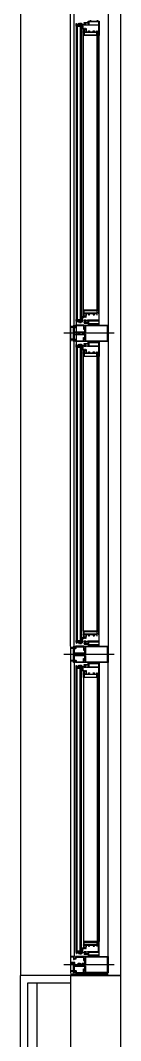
# Model space of a CAD drawing. Header units: millimetres. Extents: x 8456 to 190005487, y 619 to 455456909.
# Drawn here: x 195663 to 195724, y 156027 to 156653 of the extents above; entities that cross this region are included whole.
import ezdxf

# ---------------------------------------------------------------- set-up
doc = ezdxf.new("R2010")
doc.units = ezdxf.units.MM
doc.header["$LTSCALE"] = 400
doc.header["$MEASUREMENT"] = 0
doc.layers.get('0').update_dxf_attribs({"linetype": 'CONTINUOUS'})
for name, color, linetype in [('AA-FIN2', 6, 'CONTINUOUS'), ('AA-HAT-타일', 8, 'CONTINUOUS'), ('AA-WALL-콘크리트', 2, 'CONTINUOUS'), ('AA-WID', 4, 'CONTINUOUS'), ('AA-공통-단열재', 17, 'CONTINUOUS'), ('COL', 2, 'CONTINUOUS')]:
    doc.layers.add(name, color=color, linetype=linetype)
doc.layers.add('Defpoint', color=161, linetype='CONTINUOUS', plot=False)
doc.layers.add('G-창호공차', color=31, linetype='CONTINUOUS', plot=False)

# ---------------------------------------------------------------- blocks, each defined once
blk = doc.blocks.new('A$C2DB436D3')
at = {"color": 8, "ltscale": 100}
blk.add_line((5833.54, 19017.55, 2515.73), (5833.54, 17609.55, 2515.73), dxfattribs=at)
at = {"layer": 'AA-FIN2', "color": 8}
for p, q in [((5877.54, 17609.55, 2515.73), (5833.54, 17609.55, 2515.73)), ((5833.54, 17257.55, 2515.73), (5833.54, 17609.55, 2515.73)), ((5840.14, 17602.95, 2515.73), (5877.54, 17602.95, 2515.73)), ((5840.14, 17264.15, 2515.73), (5840.14, 17602.95, 2515.73))]:
    blk.add_line(p, q, dxfattribs=at)
at = {"layer": 'AA-HAT-타일', "color": 8}
blk.add_line((5921.54, 19017.55, 2515.73), (5921.54, 17609.55, 2515.73), dxfattribs=at)
at = {"layer": 'AA-WALL-콘크리트', "color": 8, "linetype": 'ByBlock', "ltscale": 10}
blk.add_line((5921.54, 17609.55, 2515.73), (5877.54, 17609.55, 2515.73), dxfattribs=at)
at = {"layer": 'AA-WID', "color": 8}
for p, q in [((5877.54, 17898.3, 2515.73), (5877.54, 19001.05, 2515.73)), ((5880.62, 17898.3, 2515.73), (5880.62, 19001.05, 2515.73)), ((5910.54, 19001.05, 2515.73), (5910.54, 17898.3, 2515.73)), ((5882.38, 18442.28, 2515.73), (5882.38, 17903.22, 2515.73)), ((5883.48, 18442.28, 2515.73), (5882.38, 18442.28, 2515.73)), ((5883.48, 18442.28, 2515.73), (5883.48, 18184.82, 2515.73)), ((5887.22, 18442.28, 2515.73), (5885.9, 18442.28, 2515.73)), ((5886.12, 18442.28, 2515.73), (5886.12, 18184.82, 2515.73)), ((5887.22, 18442.28, 2515.73), (5887.22, 18184.82, 2515.73)), ((5888.98, 18186.89, 2515.73), (5888.98, 18434, 2515.73)), ((5901.08, 18193.1, 2515.73), (5901.08, 18434, 2515.73)), ((5901.74, 18193.1, 2515.73), (5901.74, 18434, 2515.73)), ((5902.84, 18193.1, 2515.73), (5902.84, 18434, 2515.73)), ((5883.48, 18184.82, 2515.73), (5882.38, 18184.82, 2515.73)), ((5887.22, 18184.82, 2515.73), (5885.9, 18184.82, 2515.73)), ((5915.86, 18172.75, 2515.73), (5871.58, 18172.75, 2515.73)), ((5883.48, 18160.68, 2515.73), (5882.38, 18160.68, 2515.73)), ((5883.48, 18160.68, 2515.73), (5883.48, 17903.22, 2515.73)), ((5887.22, 18160.68, 2515.73), (5885.9, 18160.68, 2515.73)), ((5886.12, 18160.68, 2515.73), (5886.12, 17903.22, 2515.73)), ((5887.22, 18160.68, 2515.73), (5887.22, 17903.22, 2515.73)), ((5888.98, 17911.5, 2515.73), (5888.98, 18158.62, 2515.73)), ((5901.08, 17911.5, 2515.73), (5901.08, 18152.4, 2515.73)), ((5901.74, 17911.5, 2515.73), (5901.74, 18152.4, 2515.73)), ((5902.84, 17911.5, 2515.73), (5902.84, 18152.4, 2515.73)), ((5883.48, 17903.22, 2515.73), (5882.38, 17903.22, 2515.73)), ((5887.22, 17903.22, 2515.73), (5885.9, 17903.22, 2515.73)), ((5915.86, 17891.15, 2515.73), (5871.58, 17891.15, 2515.73)), ((5877.54, 17884, 2515.73), (5877.54, 17626.05, 2515.73)), ((5880.62, 17884, 2515.73), (5880.62, 17626.05, 2515.73)), ((5910.54, 17626.05, 2515.73), (5910.54, 17884, 2515.73)), ((5883.48, 17879.08, 2515.73), (5882.38, 17879.08, 2515.73)), ((5882.38, 17630.97, 2515.73), (5882.38, 17879.08, 2515.73)), ((5883.48, 17630.97, 2515.73), (5883.48, 17879.08, 2515.73)), ((5887.22, 17879.08, 2515.73), (5885.9, 17879.08, 2515.73)), ((5886.12, 17630.97, 2515.73), (5886.12, 17879.08, 2515.73)), ((5887.22, 17630.97, 2515.73), (5887.22, 17879.08, 2515.73)), ((5888.98, 17870.8, 2515.73), (5888.98, 17636.28, 2515.73)), ((5901.08, 17870.8, 2515.73), (5901.08, 17639.25, 2515.73)), ((5901.74, 17870.8, 2515.73), (5901.74, 17630.34, 2515.73)), ((5902.84, 17870.8, 2515.73), (5902.84, 17639.25, 2515.73)), ((5882.38, 17630.97, 2515.73), (5887.22, 17630.97, 2515.73)), ((5882.6, 17630.97, 2515.73), (5887.88, 17630.43, 2515.73)), ((5887.22, 17630.97, 2515.73), (5885.9, 17630.97, 2515.73)), ((5889.42, 17634.61, 2515.73), (5888.98, 17634.61, 2515.73)), ((5915.86, 17618.9, 2515.73), (5871.58, 17618.9, 2515.73))]:
    blk.add_line(p, q, dxfattribs=at)
at = {"layer": 'AA-WID', "color": 8, "elevation": 2515.73}
for points in [[(5888.98, 18436.97), (5888.87, 18436.97, -1), (5888.87, 18437.3), (5888.98, 18437.3), (5888.98, 18438.12), (5889.04, 18438.18), (5888.98, 18438.25), (5888.98, 18439.78), (5887.88, 18439.78), (5887.88, 18442.82), (5887.44, 18442.82), (5887.44, 18443.11), (5887.88, 18443.11), (5887.88, 18443.59), (5884.64, 18443.59), (5884.64, 18443.11), (5885.08, 18443.11), (5885.08, 18442.82), (5884.36, 18442.82), (5884.36, 18443.59), (5882.38, 18443.59), (5882.38, 18444.45, -0.414214), (5882.44, 18444.52), (5882.64, 18444.52, -0.414214), (5882.71, 18444.45), (5882.71, 18444.03), (5884.75, 18444.03), (5884.75, 18444.74), (5885.41, 18444.74, -0.414214), (5885.52, 18444.63), (5885.52, 18444.47, -0.414214), (5885.41, 18444.36), (5885.19, 18444.36), (5885.19, 18444.03), (5885.52, 18444.03), (5886.01, 18444.03), (5886.01, 18444.74), (5887, 18444.74, -0.414214), (5887.11, 18444.63), (5887.11, 18444.47, -0.414214), (5887, 18444.36), (5886.45, 18444.36), (5886.45, 18444.03), (5888.32, 18444.03), (5888.32, 18440.22), (5889.75, 18440.22, -0.414214), (5889.86, 18440.11, -0.414214), (5889.75, 18440), (5889.56, 18440, 0.414214), (5889.42, 18439.86, 0.414214), (5889.56, 18439.72), (5890.91, 18439.72, 0.414214), (5891.05, 18439.86, 0.414214), (5890.91, 18440), (5890.72, 18440, -0.414214), (5890.61, 18440.11, -0.414214), (5890.72, 18440.22), (5891.4, 18440.22), (5891.4, 18438.86, -0.414214), (5891.29, 18438.75), (5890.85, 18438.75, -1), (5890.85, 18438.97, 0.414214), (5890.96, 18439.08), (5890.96, 18439.15, 0.414214), (5890.83, 18439.28), (5889.55, 18439.28, 0.414214), (5889.42, 18439.15), (5889.42, 18439.08, 0.414214), (5889.53, 18438.97, -1), (5889.53, 18438.75, 0.414214), (5889.42, 18438.64), (5889.42, 18437.72, 0.414214), (5889.53, 18437.61, -1), (5889.53, 18437.39, 0.414214), (5889.42, 18437.28), (5889.42, 18437.21, 0.414214), (5889.55, 18437.08), (5890.83, 18437.08, 0.414214), (5890.96, 18437.21), (5890.96, 18437.28, 0.414214), (5890.85, 18437.39, -1), (5890.85, 18437.61), (5891.29, 18437.61, -0.414214), (5891.4, 18437.5), (5891.4, 18437.08), (5893.27, 18437.08), (5893.27, 18438.18), (5894.26, 18438.18), (5894.26, 18437.74), (5893.71, 18437.74), (5893.71, 18437.08), (5898.11, 18437.08), (5898.11, 18437.74), (5897.56, 18437.74), (5897.56, 18438.18), (5898.55, 18438.18), (5898.55, 18437.08), (5900.64, 18437.08), (5900.64, 18438.18), (5901.08, 18438.18), (5901.08, 18434), (5888.98, 18434), (5888.98, 18436.97)], [(5888.98, 18190.13), (5888.87, 18190.13, 1), (5888.87, 18189.8), (5888.98, 18189.8), (5888.98, 18188.99), (5889.04, 18188.92), (5888.98, 18188.86), (5888.98, 18187.33), (5887.88, 18187.33), (5887.88, 18184.28), (5887.44, 18184.28), (5887.44, 18183.99), (5887.88, 18183.99), (5887.88, 18183.51), (5884.64, 18183.51), (5884.64, 18183.99), (5885.08, 18183.99), (5885.08, 18184.28), (5884.36, 18184.28), (5884.36, 18183.51), (5882.38, 18183.51), (5882.38, 18182.65, 0.414214), (5882.44, 18182.59), (5882.64, 18182.59, 0.414214), (5882.71, 18182.65), (5882.71, 18183.07), (5884.75, 18183.07), (5884.75, 18182.37), (5885.41, 18182.37, 0.414214), (5885.52, 18182.48), (5885.52, 18182.63, 0.414214), (5885.41, 18182.74), (5885.19, 18182.74), (5885.19, 18183.07), (5885.52, 18183.07), (5886.01, 18183.07), (5886.01, 18182.37), (5887, 18182.37, 0.414214), (5887.11, 18182.48), (5887.11, 18182.63, 0.414214), (5887, 18182.74), (5886.45, 18182.74), (5886.45, 18183.07), (5888.32, 18183.07), (5888.32, 18186.89), (5889.75, 18186.89, 0.414214), (5889.86, 18187, 0.414214), (5889.75, 18187.11), (5889.56, 18187.11, -0.414214), (5889.42, 18187.25, -0.414214), (5889.56, 18187.38), (5890.91, 18187.38, -0.414214), (5891.05, 18187.25, -0.414214), (5890.91, 18187.11), (5890.72, 18187.11, 0.414214), (5890.61, 18187, 0.414214), (5890.72, 18186.89), (5891.4, 18186.89), (5891.4, 18188.24, 0.414214), (5891.29, 18188.35), (5890.85, 18188.35, 1), (5890.85, 18188.13, -0.414214), (5890.96, 18188.02), (5890.96, 18187.95, -0.414214), (5890.83, 18187.82), (5889.55, 18187.82, -0.414214), (5889.42, 18187.95), (5889.42, 18188.02, -0.414214), (5889.53, 18188.13, 1), (5889.53, 18188.35, -0.414214), (5889.42, 18188.46), (5889.42, 18189.38, -0.414214), (5889.53, 18189.49, 1), (5889.53, 18189.71, -0.414214), (5889.42, 18189.82), (5889.42, 18189.89, -0.414214), (5889.55, 18190.02), (5890.83, 18190.02, -0.414214), (5890.96, 18189.89), (5890.96, 18189.82, -0.414214), (5890.85, 18189.71, 1), (5890.85, 18189.49), (5891.29, 18189.49, 0.414214), (5891.4, 18189.6), (5891.4, 18190.02), (5893.27, 18190.02), (5893.27, 18188.92), (5894.26, 18188.92), (5894.26, 18189.36), (5893.71, 18189.36), (5893.71, 18190.02), (5898.11, 18190.02), (5898.11, 18189.36), (5897.56, 18189.36), (5897.56, 18188.92), (5898.55, 18188.92), (5898.55, 18190.02), (5900.64, 18190.02), (5900.64, 18188.92), (5901.08, 18188.92), (5901.08, 18193.1), (5888.98, 18193.1), (5888.98, 18190.13)], [(5877.54, 18172.75), (5877.54, 18165.6), (5877.87, 18165.6), (5877.87, 18167.03, -0.414214), (5877.98, 18167.14), (5879.95, 18167.14, 1), (5879.95, 18167.47), (5877.98, 18167.47, -0.414214), (5877.87, 18167.58), (5877.87, 18178.03), (5879.95, 18178.03, 1), (5879.95, 18178.36), (5877.98, 18178.36, -0.414214), (5877.87, 18178.47), (5877.87, 18179.9), (5877.54, 18179.9), (5877.54, 18172.75)], [(5910.54, 18179.9), (5910.54, 18165.6), (5889.42, 18165.6), (5889.42, 18167.57, -1), (5889.66, 18167.57), (5889.66, 18167.36), (5890.01, 18167.36), (5890.01, 18168.68), (5889.66, 18168.68), (5889.66, 18168.47, -1), (5889.42, 18168.47), (5889.42, 18169.23, -0.414214), (5889.53, 18169.34), (5889.97, 18169.34, 0.414214), (5890.08, 18169.45), (5890.08, 18171.21, 0.414214), (5889.97, 18171.32), (5886.96, 18171.32), (5886.89, 18171.39), (5886.82, 18171.32), (5880.84, 18171.32, 0.414214), (5880.62, 18171.1), (5880.62, 18168.13), (5880.78, 18168.13, -1), (5880.78, 18167.8), (5880.62, 18167.8), (5880.62, 18165.6), (5880.18, 18165.6), (5880.18, 18166.68, 0.414214), (5880.07, 18166.79), (5878.25, 18166.79, -1), (5878.25, 18167.12), (5880.07, 18167.12, 0.414214), (5880.18, 18167.23), (5880.18, 18172.75), (5880.18, 18178.27, 0.414214), (5880.07, 18178.38), (5878.25, 18178.38, -1), (5878.25, 18178.71), (5880.07, 18178.71, 0.414214), (5880.18, 18178.82), (5880.18, 18179.9), (5880.62, 18179.9), (5880.62, 18177.7), (5880.78, 18177.7, -1), (5880.78, 18177.37), (5880.62, 18177.37), (5880.62, 18174.4, 0.414214), (5880.84, 18174.18), (5886.82, 18174.18), (5886.89, 18174.12), (5886.96, 18174.18), (5889.97, 18174.18, 0.414214), (5890.08, 18174.29), (5890.08, 18176.05, 0.414214), (5889.97, 18176.16), (5889.53, 18176.16, -0.414214), (5889.42, 18176.27), (5889.42, 18177.03, -1), (5889.66, 18177.03), (5889.66, 18176.82), (5890.01, 18176.82), (5890.01, 18178.14), (5889.66, 18178.14), (5889.66, 18177.93, -1), (5889.42, 18177.93), (5889.42, 18179.9), (5910.54, 18179.9)], [(5889.53, 18172.75), (5889.53, 18171.98, 0.414214), (5889.64, 18171.87), (5890.52, 18171.87, -0.414214), (5890.63, 18171.76), (5890.63, 18166.26, 0.414214), (5890.74, 18166.15), (5909.99, 18166.15), (5909.99, 18179.35), (5890.74, 18179.35, 0.414214), (5890.63, 18179.24), (5890.63, 18173.74, -0.414214), (5890.52, 18173.63), (5889.64, 18173.63, 0.414214), (5889.53, 18173.52), (5889.53, 18172.75)], [(5884.8, 18172.75), (5884.8, 18173.57, -0.414214), (5884.98, 18173.74), (5885.57, 18173.74, -0.414214), (5885.68, 18173.63), (5885.68, 18173.58, 1), (5886.01, 18173.58), (5886.01, 18173.63, -0.414214), (5886.12, 18173.74), (5887.66, 18173.74, -0.414214), (5887.77, 18173.63), (5887.77, 18173.58, 1), (5888.1, 18173.58), (5888.1, 18173.63, -0.414214), (5888.21, 18173.74), (5888.8, 18173.74, -0.414214), (5888.98, 18173.57), (5888.98, 18172.75)], [(5884.8, 18172.75), (5884.8, 18171.94, 0.414214), (5884.98, 18171.76), (5885.57, 18171.76, 0.414214), (5885.68, 18171.87), (5885.68, 18171.93, -1), (5886.01, 18171.93), (5886.01, 18171.87, 0.414214), (5886.12, 18171.76), (5887.66, 18171.76, 0.414214), (5887.77, 18171.87), (5887.77, 18171.93, -1), (5888.1, 18171.93), (5888.1, 18171.87, 0.414214), (5888.21, 18171.76), (5888.8, 18171.76, 0.414214), (5888.98, 18171.94), (5888.98, 18172.75)], [(5888.98, 18155.37), (5888.87, 18155.37, -1), (5888.87, 18155.7), (5888.98, 18155.7), (5888.98, 18156.52), (5889.04, 18156.58), (5888.98, 18156.65), (5888.98, 18158.18), (5887.88, 18158.18), (5887.88, 18161.22), (5887.44, 18161.22), (5887.44, 18161.51), (5887.88, 18161.51), (5887.88, 18161.99), (5884.64, 18161.99), (5884.64, 18161.51), (5885.08, 18161.51), (5885.08, 18161.22), (5884.36, 18161.22), (5884.36, 18161.99), (5882.38, 18161.99), (5882.38, 18162.85, -0.414214), (5882.44, 18162.92), (5882.64, 18162.92, -0.414214), (5882.71, 18162.85), (5882.71, 18162.43), (5884.75, 18162.43), (5884.75, 18163.14), (5885.41, 18163.14, -0.414214), (5885.52, 18163.03), (5885.52, 18162.87, -0.414214), (5885.41, 18162.76), (5885.19, 18162.76), (5885.19, 18162.43), (5885.52, 18162.43), (5886.01, 18162.43), (5886.01, 18163.14), (5887, 18163.14, -0.414214), (5887.11, 18163.03), (5887.11, 18162.87, -0.414214), (5887, 18162.76), (5886.45, 18162.76), (5886.45, 18162.43), (5888.32, 18162.43), (5888.32, 18158.62), (5889.75, 18158.62, -0.414214), (5889.86, 18158.51, -0.414214), (5889.75, 18158.4), (5889.56, 18158.4, 0.414214), (5889.42, 18158.26, 0.414214), (5889.56, 18158.12), (5890.91, 18158.12, 0.414214), (5891.05, 18158.26, 0.414214), (5890.91, 18158.4), (5890.72, 18158.4, -0.414214), (5890.61, 18158.51, -0.414214), (5890.72, 18158.62), (5891.4, 18158.62), (5891.4, 18157.26, -0.414214), (5891.29, 18157.15), (5890.85, 18157.15, -1), (5890.85, 18157.37, 0.414214), (5890.96, 18157.48), (5890.96, 18157.55, 0.414214), (5890.83, 18157.68), (5889.55, 18157.68, 0.414214), (5889.42, 18157.55), (5889.42, 18157.48, 0.414214), (5889.53, 18157.37, -1), (5889.53, 18157.15, 0.414214), (5889.42, 18157.04), (5889.42, 18156.12, 0.414214), (5889.53, 18156.01, -1), (5889.53, 18155.79, 0.414214), (5889.42, 18155.68), (5889.42, 18155.61, 0.414214), (5889.55, 18155.48), (5890.83, 18155.48, 0.414214), (5890.96, 18155.61), (5890.96, 18155.68, 0.414214), (5890.85, 18155.79, -1), (5890.85, 18156.01), (5891.29, 18156.01, -0.414214), (5891.4, 18155.9), (5891.4, 18155.48), (5893.27, 18155.48), (5893.27, 18156.58), (5894.26, 18156.58), (5894.26, 18156.14), (5893.71, 18156.14), (5893.71, 18155.48), (5898.11, 18155.48), (5898.11, 18156.14), (5897.56, 18156.14), (5897.56, 18156.58), (5898.55, 18156.58), (5898.55, 18155.48), (5900.64, 18155.48), (5900.64, 18156.58), (5901.08, 18156.58), (5901.08, 18152.4), (5888.98, 18152.4), (5888.98, 18155.37)], [(5888.98, 17908.53), (5888.87, 17908.53, 1), (5888.87, 17908.2), (5888.98, 17908.2), (5888.98, 17907.39), (5889.04, 17907.32), (5888.98, 17907.26), (5888.98, 17905.73), (5887.88, 17905.73), (5887.88, 17902.68), (5887.44, 17902.68), (5887.44, 17902.39), (5887.88, 17902.39), (5887.88, 17901.91), (5884.64, 17901.91), (5884.64, 17902.39), (5885.08, 17902.39), (5885.08, 17902.68), (5884.36, 17902.68), (5884.36, 17901.91), (5882.38, 17901.91), (5882.38, 17901.05, 0.414214), (5882.44, 17900.99), (5882.64, 17900.99, 0.414214), (5882.71, 17901.05), (5882.71, 17901.47), (5884.75, 17901.47), (5884.75, 17900.77), (5885.41, 17900.77, 0.414214), (5885.52, 17900.88), (5885.52, 17901.03, 0.414214), (5885.41, 17901.14), (5885.19, 17901.14), (5885.19, 17901.47), (5885.52, 17901.47), (5886.01, 17901.47), (5886.01, 17900.77), (5887, 17900.77, 0.414214), (5887.11, 17900.88), (5887.11, 17901.03, 0.414214), (5887, 17901.14), (5886.45, 17901.14), (5886.45, 17901.47), (5888.32, 17901.47), (5888.32, 17905.29), (5889.75, 17905.29, 0.414214), (5889.86, 17905.4, 0.414214), (5889.75, 17905.51), (5889.56, 17905.51, -0.414214), (5889.42, 17905.65, -0.414214), (5889.56, 17905.78), (5890.91, 17905.78, -0.414214), (5891.05, 17905.65, -0.414214), (5890.91, 17905.51), (5890.72, 17905.51, 0.414214), (5890.61, 17905.4, 0.414214), (5890.72, 17905.29), (5891.4, 17905.29), (5891.4, 17906.64, 0.414214), (5891.29, 17906.75), (5890.85, 17906.75, 1), (5890.85, 17906.53, -0.414214), (5890.96, 17906.42), (5890.96, 17906.35, -0.414214), (5890.83, 17906.22), (5889.55, 17906.22, -0.414214), (5889.42, 17906.35), (5889.42, 17906.42, -0.414214), (5889.53, 17906.53, 1), (5889.53, 17906.75, -0.414214), (5889.42, 17906.86), (5889.42, 17907.78, -0.414214), (5889.53, 17907.89, 1), (5889.53, 17908.11, -0.414214), (5889.42, 17908.22), (5889.42, 17908.29, -0.414214), (5889.55, 17908.42), (5890.83, 17908.42, -0.414214), (5890.96, 17908.29), (5890.96, 17908.22, -0.414214), (5890.85, 17908.11, 1), (5890.85, 17907.89), (5891.29, 17907.89, 0.414214), (5891.4, 17908), (5891.4, 17908.42), (5893.27, 17908.42), (5893.27, 17907.32), (5894.26, 17907.32), (5894.26, 17907.76), (5893.71, 17907.76), (5893.71, 17908.42), (5898.11, 17908.42), (5898.11, 17907.76), (5897.56, 17907.76), (5897.56, 17907.32), (5898.55, 17907.32), (5898.55, 17908.42), (5900.64, 17908.42), (5900.64, 17907.32), (5901.08, 17907.32), (5901.08, 17911.5), (5888.98, 17911.5), (5888.98, 17908.53)], [(5877.54, 17891.15), (5877.54, 17884), (5877.87, 17884), (5877.87, 17885.43, -0.414214), (5877.98, 17885.54), (5879.95, 17885.54, 1), (5879.95, 17885.87), (5877.98, 17885.87, -0.414214), (5877.87, 17885.98), (5877.87, 17896.43), (5879.95, 17896.43, 1), (5879.95, 17896.76), (5877.98, 17896.76, -0.414214), (5877.87, 17896.87), (5877.87, 17898.3), (5877.54, 17898.3), (5877.54, 17891.15)], [(5910.54, 17898.3), (5910.54, 17884), (5889.42, 17884), (5889.42, 17885.97, -1), (5889.66, 17885.97), (5889.66, 17885.76), (5890.01, 17885.76), (5890.01, 17887.08), (5889.66, 17887.08), (5889.66, 17886.87, -1), (5889.42, 17886.87), (5889.42, 17887.63, -0.414214), (5889.53, 17887.74), (5889.97, 17887.74, 0.414214), (5890.08, 17887.85), (5890.08, 17889.61, 0.414214), (5889.97, 17889.72), (5886.96, 17889.72), (5886.89, 17889.79), (5886.82, 17889.72), (5880.84, 17889.72, 0.414214), (5880.62, 17889.5), (5880.62, 17886.53), (5880.78, 17886.53, -1), (5880.78, 17886.2), (5880.62, 17886.2), (5880.62, 17884), (5880.18, 17884), (5880.18, 17885.08, 0.414214), (5880.07, 17885.19), (5878.25, 17885.19, -1), (5878.25, 17885.52), (5880.07, 17885.52, 0.414214), (5880.18, 17885.63), (5880.18, 17891.15), (5880.18, 17896.67, 0.414214), (5880.07, 17896.78), (5878.25, 17896.78, -1), (5878.25, 17897.11), (5880.07, 17897.11, 0.414214), (5880.18, 17897.22), (5880.18, 17898.3), (5880.62, 17898.3), (5880.62, 17896.1), (5880.78, 17896.1, -1), (5880.78, 17895.77), (5880.62, 17895.77), (5880.62, 17892.8, 0.414214), (5880.84, 17892.58), (5886.82, 17892.58), (5886.89, 17892.52), (5886.96, 17892.58), (5889.97, 17892.58, 0.414214), (5890.08, 17892.69), (5890.08, 17894.45, 0.414214), (5889.97, 17894.56), (5889.53, 17894.56, -0.414214), (5889.42, 17894.67), (5889.42, 17895.43, -1), (5889.66, 17895.43), (5889.66, 17895.22), (5890.01, 17895.22), (5890.01, 17896.54), (5889.66, 17896.54), (5889.66, 17896.33, -1), (5889.42, 17896.33), (5889.42, 17898.3), (5910.54, 17898.3)], [(5889.53, 17891.15), (5889.53, 17890.38, 0.414214), (5889.64, 17890.27), (5890.52, 17890.27, -0.414214), (5890.63, 17890.16), (5890.63, 17884.66, 0.414214), (5890.74, 17884.55), (5909.99, 17884.55), (5909.99, 17897.75), (5890.74, 17897.75, 0.414214), (5890.63, 17897.64), (5890.63, 17892.14, -0.414214), (5890.52, 17892.03), (5889.64, 17892.03, 0.414214), (5889.53, 17891.92), (5889.53, 17891.15)], [(5884.8, 17891.15), (5884.8, 17891.97, -0.414214), (5884.98, 17892.14), (5885.57, 17892.14, -0.414214), (5885.68, 17892.03), (5885.68, 17891.98, 1), (5886.01, 17891.98), (5886.01, 17892.03, -0.414214), (5886.12, 17892.14), (5887.66, 17892.14, -0.414214), (5887.77, 17892.03), (5887.77, 17891.98, 1), (5888.1, 17891.98), (5888.1, 17892.03, -0.414214), (5888.21, 17892.14), (5888.8, 17892.14, -0.414214), (5888.98, 17891.97), (5888.98, 17891.15)], [(5884.8, 17891.15), (5884.8, 17890.34, 0.414214), (5884.98, 17890.16), (5885.57, 17890.16, 0.414214), (5885.68, 17890.27), (5885.68, 17890.33, -1), (5886.01, 17890.33), (5886.01, 17890.27, 0.414214), (5886.12, 17890.16), (5887.66, 17890.16, 0.414214), (5887.77, 17890.27), (5887.77, 17890.33, -1), (5888.1, 17890.33), (5888.1, 17890.27, 0.414214), (5888.21, 17890.16), (5888.8, 17890.16, 0.414214), (5888.98, 17890.34), (5888.98, 17891.15)], [(5888.98, 17873.77), (5888.87, 17873.77, -1), (5888.87, 17874.1), (5888.98, 17874.1), (5888.98, 17874.92), (5889.04, 17874.98), (5888.98, 17875.05), (5888.98, 17876.58), (5887.88, 17876.58), (5887.88, 17879.62), (5887.44, 17879.62), (5887.44, 17879.91), (5887.88, 17879.91), (5887.88, 17880.39), (5884.64, 17880.39), (5884.64, 17879.91), (5885.08, 17879.91), (5885.08, 17879.62), (5884.36, 17879.62), (5884.36, 17880.39), (5882.38, 17880.39), (5882.38, 17881.25, -0.414214), (5882.44, 17881.32), (5882.64, 17881.32, -0.414214), (5882.71, 17881.25), (5882.71, 17880.83), (5884.75, 17880.83), (5884.75, 17881.54), (5885.41, 17881.54, -0.414214), (5885.52, 17881.43), (5885.52, 17881.27, -0.414214), (5885.41, 17881.16), (5885.19, 17881.16), (5885.19, 17880.83), (5885.52, 17880.83), (5886.01, 17880.83), (5886.01, 17881.54), (5887, 17881.54, -0.414214), (5887.11, 17881.43), (5887.11, 17881.27, -0.414214), (5887, 17881.16), (5886.45, 17881.16), (5886.45, 17880.83), (5888.32, 17880.83), (5888.32, 17877.02), (5889.75, 17877.02, -0.414214), (5889.86, 17876.91, -0.414214), (5889.75, 17876.8), (5889.56, 17876.8, 0.414214), (5889.42, 17876.66, 0.414214), (5889.56, 17876.52), (5890.91, 17876.52, 0.414214), (5891.05, 17876.66, 0.414214), (5890.91, 17876.8), (5890.72, 17876.8, -0.414214), (5890.61, 17876.91, -0.414214), (5890.72, 17877.02), (5891.4, 17877.02), (5891.4, 17875.66, -0.414214), (5891.29, 17875.55), (5890.85, 17875.55, -1), (5890.85, 17875.77, 0.414214), (5890.96, 17875.88), (5890.96, 17875.95, 0.414214), (5890.83, 17876.08), (5889.55, 17876.08, 0.414214), (5889.42, 17875.95), (5889.42, 17875.88, 0.414214), (5889.53, 17875.77, -1), (5889.53, 17875.55, 0.414214), (5889.42, 17875.44), (5889.42, 17874.52, 0.414214), (5889.53, 17874.41, -1), (5889.53, 17874.19, 0.414214), (5889.42, 17874.08), (5889.42, 17874.01, 0.414214), (5889.55, 17873.88), (5890.83, 17873.88, 0.414214), (5890.96, 17874.01), (5890.96, 17874.08, 0.414214), (5890.85, 17874.19, -1), (5890.85, 17874.41), (5891.29, 17874.41, -0.414214), (5891.4, 17874.3), (5891.4, 17873.88), (5893.27, 17873.88), (5893.27, 17874.98), (5894.26, 17874.98), (5894.26, 17874.54), (5893.71, 17874.54), (5893.71, 17873.88), (5898.11, 17873.88), (5898.11, 17874.54), (5897.56, 17874.54), (5897.56, 17874.98), (5898.55, 17874.98), (5898.55, 17873.88), (5900.64, 17873.88), (5900.64, 17874.98), (5901.08, 17874.98), (5901.08, 17870.8), (5888.98, 17870.8), (5888.98, 17873.77)], [(5888.98, 17636.28), (5888.87, 17636.28, 1), (5888.87, 17635.95), (5888.98, 17635.95), (5888.98, 17635.14), (5889.05, 17635.07), (5888.98, 17635.01), (5888.98, 17633.48), (5887.88, 17633.48), (5887.88, 17630.43), (5887.44, 17630.43), (5887.44, 17630.14), (5887.88, 17630.14), (5887.88, 17629.66), (5884.65, 17629.66), (5884.65, 17630.14), (5885.09, 17630.14), (5885.09, 17630.43), (5884.36, 17630.43), (5884.36, 17629.66), (5882.38, 17629.66), (5882.38, 17628.8, 0.414214), (5882.44, 17628.74), (5882.64, 17628.74, 0.414214), (5882.71, 17628.8), (5882.71, 17629.22), (5884.76, 17629.22), (5884.76, 17628.52), (5885.42, 17628.52, 0.414214), (5885.53, 17628.63), (5885.53, 17628.78, 0.414214), (5885.42, 17628.89), (5885.2, 17628.89), (5885.2, 17629.22), (5885.52, 17629.22), (5886.01, 17629.22), (5886.01, 17628.52), (5887, 17628.52, 0.414214), (5887.11, 17628.63), (5887.11, 17628.78, 0.414214), (5887, 17628.89), (5886.45, 17628.89), (5886.45, 17629.22), (5888.32, 17629.22), (5888.32, 17633.04), (5889.75, 17633.04, 0.414214), (5889.86, 17633.15, 0.414214), (5889.75, 17633.26), (5889.56, 17633.26, -0.414214), (5889.42, 17633.4, -0.414214), (5889.56, 17633.53), (5890.91, 17633.53, -0.414214), (5891.05, 17633.4, -0.414214), (5890.91, 17633.26), (5890.72, 17633.26, 0.414214), (5890.61, 17633.15, 0.414214), (5890.72, 17633.04), (5891.4, 17633.04), (5891.4, 17634.39, 0.414214), (5891.29, 17634.5), (5890.85, 17634.5, 1), (5890.85, 17634.28, -0.414214), (5890.96, 17634.17), (5890.96, 17634.1, -0.414214), (5890.83, 17633.97), (5889.55, 17633.97, -0.414214), (5889.42, 17634.1), (5889.42, 17634.17, -0.414214), (5889.53, 17634.28, 1), (5889.53, 17634.5, -0.414214), (5889.42, 17634.61), (5889.42, 17635.53, -0.414214), (5889.53, 17635.64, 1), (5889.53, 17635.86, -0.414214), (5889.42, 17635.97), (5889.42, 17636.04, -0.414214), (5889.55, 17636.17), (5890.83, 17636.17, -0.414214), (5890.96, 17636.04), (5890.96, 17635.97, -0.414214), (5890.85, 17635.86, 1), (5890.85, 17635.64), (5891.29, 17635.64, 0.414214), (5891.4, 17635.75), (5891.4, 17636.17), (5893.27, 17636.17), (5893.27, 17635.07), (5894.26, 17635.07), (5894.26, 17635.51), (5893.71, 17635.51), (5893.71, 17636.17), (5898.11, 17636.17), (5898.11, 17635.51), (5897.56, 17635.51), (5897.56, 17635.07), (5898.55, 17635.07), (5898.55, 17636.17), (5900.64, 17636.17), (5900.64, 17635.07), (5901.08, 17635.07), (5901.08, 17639.25), (5888.98, 17639.25), (5888.98, 17636.28)]]:
    blk.add_lwpolyline(points, format="xyb", dxfattribs=at)
for points in [[(5901.74, 18434), (5901.74, 18434.77, -1), (5902.07, 18434.77), (5902.07, 18434.44), (5902.4, 18434.44), (5902.4, 18436.2), (5902.07, 18436.2), (5902.07, 18435.87, -1), (5901.74, 18435.87), (5901.74, 18436.64), (5902.4, 18436.64), (5902.4, 18442.69, 0.414213), (5902.18, 18442.91), (5892.52, 18442.91, -0.414213), (5892.41, 18443.02), (5892.41, 18443.46, -1), (5892.63, 18443.46), (5892.63, 18443.35), (5893.16, 18443.35, 0.414214), (5893.27, 18443.46), (5893.27, 18444.78, 0.414214), (5893.16, 18444.89), (5892.63, 18444.89), (5892.63, 18444.78, -1), (5892.41, 18444.78), (5892.41, 18444.89), (5891.27, 18444.89), (5891.27, 18444.78, -1), (5891.05, 18444.78), (5891.05, 18444.89), (5890.52, 18444.89, 0.414214), (5890.41, 18444.78), (5890.41, 18443.46, 0.414214), (5890.52, 18443.35), (5891.05, 18443.35), (5891.05, 18443.46, -1), (5891.27, 18443.46), (5891.27, 18443.02, -0.414214), (5891.16, 18442.91), (5889.42, 18442.91), (5889.42, 18443.68, -0.414214), (5889.53, 18443.79), (5889.53, 18443.79, -0.414214), (5889.64, 18443.68), (5889.64, 18443.35), (5889.97, 18443.35), (5889.97, 18444.89), (5889.64, 18444.89), (5889.64, 18444.56, -1), (5889.42, 18444.56), (5889.42, 18445.33), (5891.77, 18445.33), (5891.84, 18445.27), (5891.9, 18445.33), (5893.05, 18445.33, 0.414214), (5893.16, 18445.44), (5893.16, 18446.54), (5894.92, 18446.54), (5894.92, 18446.98, -0.414214), (5895.14, 18447.2, -0.414214), (5895.36, 18446.98), (5895.36, 18446.54), (5901.08, 18446.54), (5901.08, 18446.98, -0.414214), (5901.3, 18447.2, -0.414214), (5901.52, 18446.98), (5901.52, 18446.54), (5902.84, 18446.54), (5902.84, 18434)], [(5901.74, 18193.1), (5901.74, 18192.33, 1), (5902.07, 18192.33), (5902.07, 18192.66), (5902.4, 18192.66), (5902.4, 18190.9), (5902.07, 18190.9), (5902.07, 18191.23, 1), (5901.74, 18191.23), (5901.74, 18190.46), (5902.4, 18190.46), (5902.4, 18184.41, -0.414213), (5902.18, 18184.19), (5892.52, 18184.19, 0.414213), (5892.41, 18184.08), (5892.41, 18183.64, 1), (5892.63, 18183.64), (5892.63, 18183.75), (5893.16, 18183.75, -0.414214), (5893.27, 18183.64), (5893.27, 18182.32, -0.414214), (5893.16, 18182.21), (5892.63, 18182.21), (5892.63, 18182.32, 1), (5892.41, 18182.32), (5892.41, 18182.21), (5891.27, 18182.21), (5891.27, 18182.32, 1), (5891.05, 18182.32), (5891.05, 18182.21), (5890.52, 18182.21, -0.414214), (5890.41, 18182.32), (5890.41, 18183.64, -0.414214), (5890.52, 18183.75), (5891.05, 18183.75), (5891.05, 18183.64, 1), (5891.27, 18183.64), (5891.27, 18184.08, 0.414214), (5891.16, 18184.19), (5889.42, 18184.19), (5889.42, 18183.42, 0.414214), (5889.53, 18183.31), (5889.53, 18183.31, 0.414214), (5889.64, 18183.42), (5889.64, 18183.75), (5889.97, 18183.75), (5889.97, 18182.21), (5889.64, 18182.21), (5889.64, 18182.54, 1), (5889.42, 18182.54), (5889.42, 18181.77), (5891.77, 18181.77), (5891.84, 18181.84), (5891.9, 18181.77), (5893.05, 18181.77, -0.414214), (5893.16, 18181.66), (5893.16, 18180.56), (5894.92, 18180.56), (5894.92, 18180.12, 0.414214), (5895.14, 18179.9, 0.414214), (5895.36, 18180.12), (5895.36, 18180.56), (5901.08, 18180.56), (5901.08, 18180.12, 0.414214), (5901.3, 18179.9, 0.414214), (5901.52, 18180.12), (5901.52, 18180.56), (5902.84, 18180.56), (5902.84, 18193.1)], [(5889.89, 18176.86, 0.414214), (5890, 18176.97), (5890, 18178, 0.414214), (5889.89, 18178.11), (5889.78, 18178.11, 0.414214), (5889.67, 18178), (5889.67, 18177.81, -0.696601), (5889.35, 18177.81), (5889.35, 18179.9), (5882.16, 18179.9, 0.414214), (5881.94, 18179.68), (5881.94, 18178.25), (5880.73, 18178.25), (5880.73, 18177.81), (5882.16, 18177.81, 0.414214), (5882.38, 18178.03), (5882.38, 18179.46), (5888.85, 18179.46), (5888.85, 18176.49), (5889.35, 18176.49), (5889.35, 18177.15, -0.696601), (5889.67, 18177.15), (5889.67, 18176.97, 0.414214), (5889.78, 18176.86)], [(5889.89, 18168.65, -0.414214), (5890, 18168.54), (5890, 18167.51, -0.414214), (5889.89, 18167.4), (5889.78, 18167.4, -0.414214), (5889.67, 18167.51), (5889.67, 18167.69, 0.696601), (5889.35, 18167.69), (5889.35, 18165.6), (5882.16, 18165.6, -0.414214), (5881.94, 18165.82), (5881.94, 18167.25), (5880.73, 18167.25), (5880.73, 18167.69), (5882.16, 18167.69, -0.414214), (5882.38, 18167.47), (5882.38, 18166.04), (5888.85, 18166.04), (5888.85, 18169.01), (5889.35, 18169.01), (5889.35, 18168.35, 0.696601), (5889.67, 18168.35), (5889.67, 18168.54, -0.414214), (5889.78, 18168.65)], [(5901.74, 18152.4), (5901.74, 18153.17, -1), (5902.07, 18153.17), (5902.07, 18152.84), (5902.4, 18152.84), (5902.4, 18154.6), (5902.07, 18154.6), (5902.07, 18154.27, -1), (5901.74, 18154.27), (5901.74, 18155.04), (5902.4, 18155.04), (5902.4, 18161.09, 0.414213), (5902.18, 18161.31), (5892.52, 18161.31, -0.414213), (5892.41, 18161.42), (5892.41, 18161.86, -1), (5892.63, 18161.86), (5892.63, 18161.75), (5893.16, 18161.75, 0.414214), (5893.27, 18161.86), (5893.27, 18163.18, 0.414214), (5893.16, 18163.29), (5892.63, 18163.29), (5892.63, 18163.18, -1), (5892.41, 18163.18), (5892.41, 18163.29), (5891.27, 18163.29), (5891.27, 18163.18, -1), (5891.05, 18163.18), (5891.05, 18163.29), (5890.52, 18163.29, 0.414214), (5890.41, 18163.18), (5890.41, 18161.86, 0.414214), (5890.52, 18161.75), (5891.05, 18161.75), (5891.05, 18161.86, -1), (5891.27, 18161.86), (5891.27, 18161.42, -0.414214), (5891.16, 18161.31), (5889.42, 18161.31), (5889.42, 18162.08, -0.414214), (5889.53, 18162.19), (5889.53, 18162.19, -0.414214), (5889.64, 18162.08), (5889.64, 18161.75), (5889.97, 18161.75), (5889.97, 18163.29), (5889.64, 18163.29), (5889.64, 18162.96, -1), (5889.42, 18162.96), (5889.42, 18163.73), (5891.77, 18163.73), (5891.84, 18163.67), (5891.9, 18163.73), (5893.05, 18163.73, 0.414214), (5893.16, 18163.84), (5893.16, 18164.94), (5894.92, 18164.94), (5894.92, 18165.38, -0.414214), (5895.14, 18165.6, -0.414214), (5895.36, 18165.38), (5895.36, 18164.94), (5901.08, 18164.94), (5901.08, 18165.38, -0.414214), (5901.3, 18165.6, -0.414214), (5901.52, 18165.38), (5901.52, 18164.94), (5902.84, 18164.94), (5902.84, 18152.4)], [(5901.74, 17911.5), (5901.74, 17910.73, 1), (5902.07, 17910.73), (5902.07, 17911.06), (5902.4, 17911.06), (5902.4, 17909.3), (5902.07, 17909.3), (5902.07, 17909.63, 1), (5901.74, 17909.63), (5901.74, 17908.86), (5902.4, 17908.86), (5902.4, 17902.81, -0.414213), (5902.18, 17902.59), (5892.52, 17902.59, 0.414213), (5892.41, 17902.48), (5892.41, 17902.04, 1), (5892.63, 17902.04), (5892.63, 17902.15), (5893.16, 17902.15, -0.414214), (5893.27, 17902.04), (5893.27, 17900.72, -0.414214), (5893.16, 17900.61), (5892.63, 17900.61), (5892.63, 17900.72, 1), (5892.41, 17900.72), (5892.41, 17900.61), (5891.27, 17900.61), (5891.27, 17900.72, 1), (5891.05, 17900.72), (5891.05, 17900.61), (5890.52, 17900.61, -0.414214), (5890.41, 17900.72), (5890.41, 17902.04, -0.414214), (5890.52, 17902.15), (5891.05, 17902.15), (5891.05, 17902.04, 1), (5891.27, 17902.04), (5891.27, 17902.48, 0.414214), (5891.16, 17902.59), (5889.42, 17902.59), (5889.42, 17901.82, 0.414214), (5889.53, 17901.71), (5889.53, 17901.71, 0.414214), (5889.64, 17901.82), (5889.64, 17902.15), (5889.97, 17902.15), (5889.97, 17900.61), (5889.64, 17900.61), (5889.64, 17900.94, 1), (5889.42, 17900.94), (5889.42, 17900.17), (5891.77, 17900.17), (5891.84, 17900.24), (5891.9, 17900.17), (5893.05, 17900.17, -0.414214), (5893.16, 17900.06), (5893.16, 17898.96), (5894.92, 17898.96), (5894.92, 17898.52, 0.414214), (5895.14, 17898.3, 0.414214), (5895.36, 17898.52), (5895.36, 17898.96), (5901.08, 17898.96), (5901.08, 17898.52, 0.414214), (5901.3, 17898.3, 0.414214), (5901.52, 17898.52), (5901.52, 17898.96), (5902.84, 17898.96), (5902.84, 17911.5)], [(5889.89, 17895.26, 0.414214), (5890, 17895.37), (5890, 17896.4, 0.414214), (5889.89, 17896.51), (5889.78, 17896.51, 0.414214), (5889.67, 17896.4), (5889.67, 17896.21, -0.696601), (5889.35, 17896.21), (5889.35, 17898.3), (5882.16, 17898.3, 0.414214), (5881.94, 17898.08), (5881.94, 17896.65), (5880.73, 17896.65), (5880.73, 17896.21), (5882.16, 17896.21, 0.414214), (5882.38, 17896.43), (5882.38, 17897.86), (5888.85, 17897.86), (5888.85, 17894.89), (5889.35, 17894.89), (5889.35, 17895.55, -0.696601), (5889.67, 17895.55), (5889.67, 17895.37, 0.414214), (5889.78, 17895.26)], [(5889.89, 17887.05, -0.414214), (5890, 17886.94), (5890, 17885.91, -0.414214), (5889.89, 17885.8), (5889.78, 17885.8, -0.414214), (5889.67, 17885.91), (5889.67, 17886.09, 0.696601), (5889.35, 17886.09), (5889.35, 17884), (5882.16, 17884, -0.414214), (5881.94, 17884.22), (5881.94, 17885.65), (5880.73, 17885.65), (5880.73, 17886.09), (5882.16, 17886.09, -0.414214), (5882.38, 17885.87), (5882.38, 17884.44), (5888.85, 17884.44), (5888.85, 17887.41), (5889.35, 17887.41), (5889.35, 17886.75, 0.696601), (5889.67, 17886.75), (5889.67, 17886.94, -0.414214), (5889.78, 17887.05)], [(5901.74, 17870.8), (5901.74, 17871.57, -1), (5902.07, 17871.57), (5902.07, 17871.24), (5902.4, 17871.24), (5902.4, 17873), (5902.07, 17873), (5902.07, 17872.67, -1), (5901.74, 17872.67), (5901.74, 17873.44), (5902.4, 17873.44), (5902.4, 17879.49, 0.414213), (5902.18, 17879.71), (5892.52, 17879.71, -0.414213), (5892.41, 17879.82), (5892.41, 17880.26, -1), (5892.63, 17880.26), (5892.63, 17880.15), (5893.16, 17880.15, 0.414214), (5893.27, 17880.26), (5893.27, 17881.58, 0.414214), (5893.16, 17881.69), (5892.63, 17881.69), (5892.63, 17881.58, -1), (5892.41, 17881.58), (5892.41, 17881.69), (5891.27, 17881.69), (5891.27, 17881.58, -1), (5891.05, 17881.58), (5891.05, 17881.69), (5890.52, 17881.69, 0.414214), (5890.41, 17881.58), (5890.41, 17880.26, 0.414214), (5890.52, 17880.15), (5891.05, 17880.15), (5891.05, 17880.26, -1), (5891.27, 17880.26), (5891.27, 17879.82, -0.414214), (5891.16, 17879.71), (5889.42, 17879.71), (5889.42, 17880.48, -0.414214), (5889.53, 17880.59), (5889.53, 17880.59, -0.414214), (5889.64, 17880.48), (5889.64, 17880.15), (5889.97, 17880.15), (5889.97, 17881.69), (5889.64, 17881.69), (5889.64, 17881.36, -1), (5889.42, 17881.36), (5889.42, 17882.13), (5891.77, 17882.13), (5891.84, 17882.07), (5891.9, 17882.13), (5893.05, 17882.13, 0.414214), (5893.16, 17882.24), (5893.16, 17883.34), (5894.92, 17883.34), (5894.92, 17883.78, -0.414214), (5895.14, 17884, -0.414214), (5895.36, 17883.78), (5895.36, 17883.34), (5901.08, 17883.34), (5901.08, 17883.78, -0.414214), (5901.3, 17884, -0.414214), (5901.52, 17883.78), (5901.52, 17883.34), (5902.84, 17883.34), (5902.84, 17870.8)], [(5901.74, 17639.25), (5901.74, 17638.48, 1), (5902.07, 17638.48), (5902.07, 17638.81), (5902.4, 17638.81), (5902.4, 17637.05), (5902.07, 17637.05), (5902.07, 17637.38, 1), (5901.74, 17637.38), (5901.74, 17636.61), (5902.4, 17636.61), (5902.4, 17630.56, -0.414213), (5902.18, 17630.34), (5892.52, 17630.34, 0.414213), (5892.41, 17630.23), (5892.41, 17629.79, 1), (5892.63, 17629.79), (5892.63, 17629.9), (5893.16, 17629.9, -0.414214), (5893.27, 17629.79), (5893.27, 17628.47, -0.414214), (5893.16, 17628.36), (5892.63, 17628.36), (5892.63, 17628.47, 1), (5892.41, 17628.47), (5892.41, 17628.36), (5891.27, 17628.36), (5891.27, 17628.47, 1), (5891.05, 17628.47), (5891.05, 17628.36), (5890.52, 17628.36, -0.414214), (5890.41, 17628.47), (5890.41, 17629.79, -0.414214), (5890.52, 17629.9), (5891.05, 17629.9), (5891.05, 17629.79, 1), (5891.27, 17629.79), (5891.27, 17630.23, 0.414214), (5891.16, 17630.34), (5889.42, 17630.34), (5889.42, 17629.57, 0.414214), (5889.53, 17629.46), (5889.53, 17629.46, 0.414214), (5889.64, 17629.57), (5889.64, 17629.9), (5889.97, 17629.9), (5889.97, 17628.36), (5889.64, 17628.36), (5889.64, 17628.69, 1), (5889.42, 17628.69), (5889.42, 17627.92), (5891.77, 17627.92), (5891.84, 17627.99), (5891.91, 17627.92), (5893.05, 17627.92, -0.414214), (5893.16, 17627.81), (5893.16, 17626.71), (5894.92, 17626.71), (5894.92, 17626.27, 0.414214), (5895.14, 17626.05, 0.414214), (5895.36, 17626.27), (5895.36, 17626.71), (5901.08, 17626.71), (5901.08, 17626.27, 0.414214), (5901.3, 17626.05, 0.414214), (5901.52, 17626.27), (5901.52, 17626.71), (5902.84, 17626.71), (5902.84, 17639.25)], [(5877.98, 17613.29), (5879.95, 17613.29, 1), (5879.95, 17613.62), (5877.98, 17613.62, -0.414214), (5877.87, 17613.73), (5877.87, 17620.18, -0.414214), (5878.09, 17620.4), (5881.02, 17620.4), (5881.02, 17619.95), (5880.69, 17619.84), (5880.69, 17619.51), (5881.13, 17619.51, 0.414214), (5881.35, 17619.73), (5881.35, 17620.51, 0.414214), (5881.13, 17620.73), (5878.09, 17620.73, -0.414214), (5877.87, 17620.95), (5877.87, 17625.61, -0.414214), (5877.98, 17625.72), (5880.18, 17625.72, -0.414214), (5880.29, 17625.61), (5880.29, 17623.52), (5880.78, 17623.52, 1), (5880.78, 17623.85), (5880.62, 17623.85), (5880.62, 17626.05), (5877.54, 17626.05), (5877.54, 17611.75), (5877.87, 17611.75), (5877.87, 17613.18, -0.414214)], [(5889.42, 17611.75), (5889.42, 17613.72, -1), (5889.66, 17613.72), (5889.66, 17613.51), (5890.01, 17613.51), (5890.01, 17614.83), (5889.66, 17614.83), (5889.66, 17614.62, -1), (5889.42, 17614.62), (5889.42, 17615.38, -0.414214), (5889.53, 17615.49), (5889.97, 17615.49, 0.414214), (5890.08, 17615.6), (5890.08, 17617.36, 0.414214), (5889.97, 17617.47), (5886.96, 17617.47), (5886.89, 17617.54), (5886.82, 17617.47), (5880.84, 17617.47, 0.414214), (5880.62, 17617.25), (5880.62, 17614.28), (5880.78, 17614.28, -1), (5880.78, 17613.95), (5880.62, 17613.95), (5880.62, 17611.75), (5880.18, 17611.75), (5880.18, 17612.83, 0.414214), (5880.07, 17612.94), (5878.25, 17612.94, -1), (5878.25, 17613.27), (5880.07, 17613.27, 0.414214), (5880.18, 17613.38), (5880.18, 17620.11, -0.414214), (5880.4, 17620.33), (5880.95, 17620.33), (5880.95, 17620), (5880.69, 17619.92, 0.322823), (5880.62, 17619.81), (5880.62, 17618.02, 0.414214), (5880.73, 17617.91), (5884.25, 17617.91, 0.414214), (5884.36, 17618.02), (5884.36, 17619.82, 0.284079), (5884.3, 17619.92), (5884.14, 17620), (5884.14, 17620.33), (5885.9, 17620.33, -0.414214), (5886.01, 17620.22), (5886.01, 17619.73, -1), (5885.68, 17619.73), (5885.68, 17619.78, 0.414214), (5885.57, 17619.89), (5884.98, 17619.89, 0.414214), (5884.8, 17619.72), (5884.8, 17618.09, 0.414214), (5884.98, 17617.91), (5885.57, 17617.91, 0.414214), (5885.68, 17618.02), (5885.68, 17618.08, -1), (5886.01, 17618.08), (5886.01, 17618.02, 0.414214), (5886.12, 17617.91), (5887.66, 17617.91, 0.414214), (5887.77, 17618.02), (5887.77, 17618.08, -1), (5888.1, 17618.08), (5888.1, 17618.02, 0.414214), (5888.21, 17617.91), (5888.8, 17617.91, 0.414214), (5888.98, 17618.09), (5888.98, 17619.72, 0.414214), (5888.8, 17619.89), (5888.21, 17619.89, 0.414214), (5888.1, 17619.78), (5888.1, 17619.73, -1), (5887.77, 17619.73), (5887.77, 17620.22, -0.414214), (5887.88, 17620.33), (5889.97, 17620.33, 0.414214), (5890.08, 17620.44), (5890.08, 17622.42, 0.414214), (5889.97, 17622.53), (5889.86, 17622.53, 0.414214), (5889.75, 17622.42), (5889.75, 17622.1, -1), (5889.42, 17622.1), (5889.42, 17623.18, -1), (5889.66, 17623.18), (5889.66, 17622.97), (5890.01, 17622.97), (5890.01, 17624.29), (5889.66, 17624.29), (5889.66, 17624.08, -1), (5889.42, 17624.08), (5889.42, 17626.05), (5910.54, 17626.05), (5910.54, 17611.75)], [(5889.89, 17623.01, 0.414214), (5890, 17623.12), (5890, 17624.15, 0.414214), (5889.89, 17624.26), (5889.78, 17624.26, 0.414214), (5889.67, 17624.15), (5889.67, 17623.96, -0.696601), (5889.35, 17623.96), (5889.35, 17626.05), (5882.16, 17626.05, 0.414214), (5881.94, 17625.83), (5881.94, 17624.4), (5880.73, 17624.4), (5880.73, 17623.96), (5882.16, 17623.96, 0.414214), (5882.38, 17624.18), (5882.38, 17625.61), (5888.85, 17625.61), (5888.85, 17622.64), (5889.35, 17622.64), (5889.35, 17623.3, -0.696601), (5889.67, 17623.3), (5889.67, 17623.12, 0.414214), (5889.78, 17623.01)], [(5889.64, 17618.02), (5890.52, 17618.02, -0.414214), (5890.63, 17617.91), (5890.63, 17612.41, 0.414214), (5890.74, 17612.3), (5909.88, 17612.3, 0.414214), (5909.99, 17612.41), (5909.99, 17625.39, 0.414214), (5909.88, 17625.5), (5890.74, 17625.5, 0.414214), (5890.63, 17625.39), (5890.63, 17619.89, -0.414214), (5890.52, 17619.78), (5889.64, 17619.78, 0.414214), (5889.53, 17619.67), (5889.53, 17618.13, 0.414214)], [(5889.89, 17614.8, -0.414214), (5890, 17614.69), (5890, 17613.66, -0.414214), (5889.89, 17613.55), (5889.78, 17613.55, -0.414214), (5889.67, 17613.66), (5889.67, 17613.84, 0.696601), (5889.35, 17613.84), (5889.35, 17611.75), (5882.16, 17611.75, -0.414214), (5881.94, 17611.97), (5881.94, 17613.4), (5880.73, 17613.4), (5880.73, 17613.84), (5882.16, 17613.84, -0.414214), (5882.38, 17613.62), (5882.38, 17612.19), (5888.85, 17612.19), (5888.85, 17615.16), (5889.35, 17615.16), (5889.35, 17614.5, 0.696601), (5889.67, 17614.5), (5889.67, 17614.69, -0.414214), (5889.78, 17614.8)]]:
    blk.add_lwpolyline(points, format="xyb", close=True, dxfattribs=at)
for points in [[(5893.71, 18446.1), (5893.71, 18443.35), (5902.4, 18443.35), (5902.4, 18446.1)], [(5882.6, 18442.28), (5887.88, 18442.28), (5887.88, 18442.82), (5882.6, 18442.82)], [(5900.64, 18434.44), (5900.64, 18436.64), (5889.42, 18436.64), (5889.42, 18434.44)], [(5900.64, 18192.66), (5900.64, 18190.46), (5889.42, 18190.46), (5889.42, 18192.66)], [(5882.6, 18184.82), (5887.88, 18184.82), (5887.88, 18184.28), (5882.6, 18184.28)], [(5893.71, 18181), (5893.71, 18183.75), (5902.4, 18183.75), (5902.4, 18181)], [(5882.6, 18160.68), (5887.88, 18160.68), (5887.88, 18161.22), (5882.6, 18161.22)], [(5893.71, 18164.5), (5893.71, 18161.75), (5902.4, 18161.75), (5902.4, 18164.5)], [(5900.64, 18152.84), (5900.64, 18155.04), (5889.42, 18155.04), (5889.42, 18152.84)], [(5900.64, 17911.06), (5900.64, 17908.86), (5889.42, 17908.86), (5889.42, 17911.06)], [(5882.6, 17903.22), (5887.88, 17903.22), (5887.88, 17902.68), (5882.6, 17902.68)], [(5893.71, 17899.4), (5893.71, 17902.15), (5902.4, 17902.15), (5902.4, 17899.4)], [(5882.6, 17879.08), (5887.88, 17879.08), (5887.88, 17879.62), (5882.6, 17879.62)], [(5893.71, 17882.9), (5893.71, 17880.15), (5902.4, 17880.15), (5902.4, 17882.9)], [(5900.64, 17871.24), (5900.64, 17873.44), (5889.42, 17873.44), (5889.42, 17871.24)], [(5900.64, 17638.81), (5900.64, 17636.61), (5889.42, 17636.61), (5889.42, 17638.81)], [(5882.6, 17630.97), (5887.88, 17630.97), (5887.88, 17630.43), (5882.6, 17630.43)], [(5893.71, 17627.15), (5893.71, 17629.9), (5902.4, 17629.9), (5902.4, 17627.15)]]:
    blk.add_lwpolyline(points, close=True, dxfattribs=at)
for points in [[(5880.62, 18173.74), (5880.62, 18171.76), (5884.36, 18171.76), (5884.36, 18172.75), (5884.36, 18173.74), (5880.62, 18173.74)], [(5880.62, 17892.14), (5880.62, 17890.16), (5884.36, 17890.16), (5884.36, 17891.15), (5884.36, 17892.14), (5880.62, 17892.14)]]:
    blk.add_lwpolyline(points, dxfattribs=at)
at = {"layer": 'AA-WID', "color": 8}
for centre, radius, start, end in [((5880.64, 18442.94, 2515.73), 1.85, 339.23698, 20.76302), ((5891.84, 18441.74, 2515.73), 1.35, 63.40611, 116.59389), ((5893.45, 18438.18, 2515.73), 2.17, 163.82619, 196.17381), ((5880.64, 18184.17, 2515.73), 1.85, 339.23698, 20.76302), ((5891.84, 18185.37, 2515.73), 1.35, 243.40611, 296.59389), ((5893.45, 18188.92, 2515.73), 2.17, 163.82619, 196.17381), ((5880.64, 18161.34, 2515.73), 1.85, 339.23698, 20.76302), ((5891.84, 18160.14, 2515.73), 1.35, 63.40611, 116.59389), ((5893.45, 18156.58, 2515.73), 2.17, 163.82619, 196.17381), ((5893.45, 17907.32, 2515.73), 2.17, 163.82619, 196.17381), ((5880.64, 17902.57, 2515.73), 1.85, 339.23698, 20.76302), ((5891.84, 17903.77, 2515.73), 1.35, 243.40611, 296.59389), ((5880.64, 17879.74, 2515.73), 1.85, 339.23698, 20.76302), ((5891.84, 17878.54, 2515.73), 1.35, 63.40611, 116.59389), ((5893.45, 17874.98, 2515.73), 2.17, 163.82619, 196.17381), ((5880.64, 17630.32, 2515.73), 1.85, 339.23698, 20.76302), ((5891.84, 17631.52, 2515.73), 1.35, 243.40611, 296.59389), ((5893.45, 17635.07, 2515.73), 2.17, 163.82619, 196.17381)]:
    blk.add_arc(centre, radius, start, end, dxfattribs=at)
at = {"layer": 'AA-공통-단열재', "color": 8}
blk.add_line((5847.84, 17602.95, 2515.73), (5847.84, 17264.15, 2515.73), dxfattribs=at)
at = {"layer": 'COL', "color": 8}
for p, q in [((5877.54, 17609.55, 2515.73), (5877.54, 17455.55, 2515.73)), ((5921.54, 17609.55, 2515.73), (5921.54, 17499.55, 2515.73))]:
    blk.add_line(p, q, dxfattribs=at)
at = {"layer": 'Defpoint', "color": 8}
blk.add_line((5877.54, 17609.55, 2515.73), (5921.54, 17609.55, 2515.73), dxfattribs=at)
at = {"layer": 'G-창호공차', "color": 8}
for p, q in [((5910.54, 17610.65, 2515.73), (5877.54, 17610.65, 2515.73)), ((5910.54, 17609.55, 2515.73), (5877.54, 17609.55, 2515.73))]:
    blk.add_line(p, q, dxfattribs=at)

msp = doc.modelspace()

# ---------------------------------------------------------------- block references
at = {"xscale": 0.7, "yscale": 0.7, "zscale": 0.7}
msp.add_blockref('A$C2DB436D3', (191579.09, 143740.16, -160.09), dxfattribs=at)

doc.saveas('drawing.dxf')
